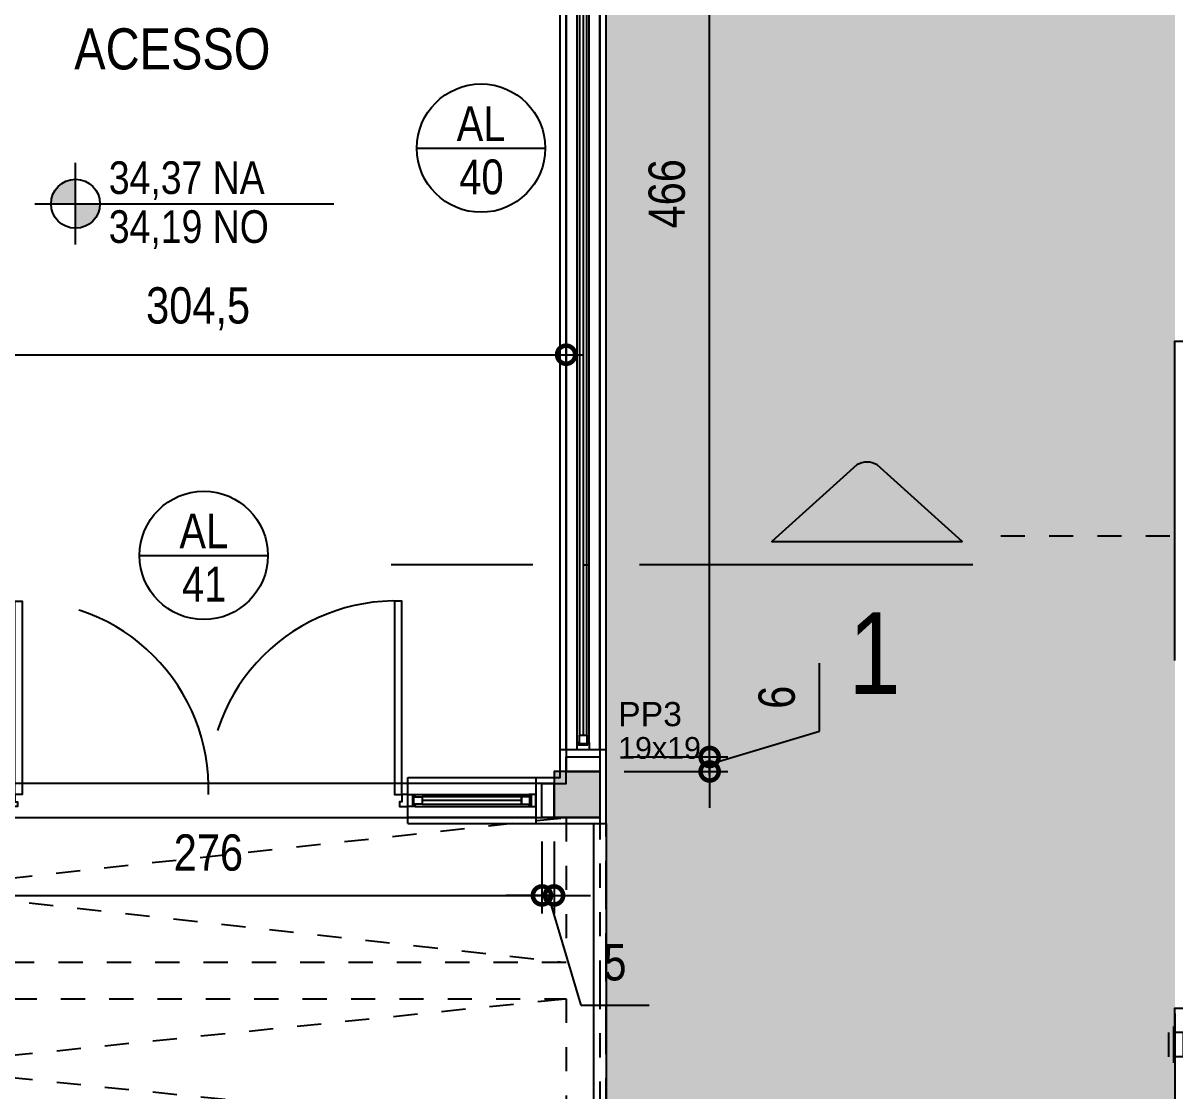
# Model space of a CAD drawing. Header units: metres. Extents: x -154 to 570, y -18 to 184.
# Drawn here: x -26.17 to -21.405, y 0.908 to 5.326 of the extents above; entities that cross this region are included whole.
import ezdxf
from ezdxf.enums import TextEntityAlignment as Align
from ezdxf.xclip import XClip

# ---------------------------------------------------------------- set-up
doc = ezdxf.new("R2010")
doc.units = ezdxf.units.M
doc.header["$XCLIPFRAME"] = 0
doc.header["$PDMODE"] = 1
for name, pattern in [('DASHDOT', [1, 0.5, -0.25, 0, -0.25]), ('DASHEDX2', [1.5, 1, -0.5]), ('PUC TORRE B$0$ESTILO_TQS_0004', [1.12, 0.5, -0.2, 0.01, -0.2, 0.01, -0.2]), ('PUC$0$DASHEDX2', [1.5, 1, -0.5]), ('PUC$0$HIDDEN2', [0.1875, 0.125, -0.0625])]:
    doc.linetypes.add(name, pattern=pattern)
for name, color, linetype in [('1', 232, 'DASHEDX2'), ('12', 232, 'Continuous'), ('4', 2, 'Continuous'), ('5', 2, 'Continuous'), ('67', 175, 'Continuous'), ('9', 232, 'Continuous'), ('ARQ-ALV ACAB', 4, 'Continuous'), ('ARQ-ALV OSSO', 5, 'Continuous'), ('ARQ-AUX', 7, 'Continuous'), ('ARQ-CAX @ 1', 1, 'Continuous'), ('ARQ-DIM - EMBASAM', 2, 'Continuous'), ('ARQ-DIM EMBASAM', 2, 'Continuous'), ('ARQ-PRJ', 7, 'DASHEDX2'), ('ARQ-SIM', 1, 'Continuous'), ('ARQ-SIM - EMBASAM', 1, 'Continuous'), ('ARQ-TXT - EMBASAM', 2, 'Continuous'), ('PA-PAISAGISMO', 7, 'Continuous'), ('PA-PLANTIO', 84, 'DASHDOT'), ('PUC TORRE B$0$205', 7, 'PUC TORRE B$0$ESTILO_TQS_0004'), ('PUC$0$ARQ-ALV ACAB', 4, 'Continuous'), ('PUC$0$ARQ-ALV OSSO', 5, 'Continuous'), ('PUC$0$ARQ-ENCH', 1, 'Continuous'), ('PUC$0$ARQ-PRJ', 7, 'PUC$0$DASHEDX2')]:
    doc.layers.add(name, color=color, linetype=linetype)
doc.styles.add('Adesa', font='ARIALN.TTF')
doc.styles.get("Standard").update_dxf_attribs({"font": 'arial.ttf'})
doc.dimstyles.new('ADESA 1-0075', dxfattribs={"dimtxt": 0.15, "dimasz": 0.15, "dimexe": 0.075, "dimexo": 0.1, "dimgap": 0.1, "dimtad": 1, "dimdec": 1, "dimlfac": 100, "dimzin": 12, "dimtxsty": 'Adesa', "dimblk": 'DOTSMALL', "dimcen": 1, "dimdle": 0.075, "dimclrd": 1, "dimclre": 1, "dimclrt": 256, "dimazin": 3, "dimtm": 1e-09, "dimtfac": 1, "dimtdec": 1, "dimtmove": 1, "dimatfit": 0, "dimldrblk": 'DOTSMALL', "dimfxl": 0.8, "dimtvp": 2, "dimtolj": 1, "dimtzin": 0, "dimarcsym": 0})

# ---------------------------------------------------------------- blocks, each defined once
blk = doc.blocks.new('*U19')
at = {"color": 8, "linetype": 'ByBlock', "ltscale": 0.5}
for points in [[(4.57, 0), (0.03, 0)], [(4.57, -0.05), (0.03, -0.05)]]:
    blk.add_lwpolyline(points, dxfattribs=at)
at = {"color": 0, "linetype": 'ByBlock', "ltscale": 0.5}
for points in [[(4.58, -0.045), (4.58, -0.045), (4.58, -0.045), (4.58, -0.045), (4.58, -0.045), (4.58, -0.045), (4.58, -0.045), (4.58, -0.045), (4.58, -0.045), (4.57, -0.045), (4.57, -0.05), (4.6, -0.05), (4.6, 0), (4.57, 0), (4.57, -0.005), (4.58, -0.005), (4.58, -0.045)], [(4.575, -0.01), (4.54, -0.01), (4.54, -0.04), (4.575, -0.04)]]:
    blk.add_lwpolyline(points, close=True, dxfattribs=at)
at = {"color": 7, "linetype": 'ByBlock', "ltscale": 0.5}
blk.add_lwpolyline([(4.54, -0.01), (4.54, -0.04), (0.06, -0.04), (0.06, -0.01)], close=True, dxfattribs=at)
blk.add_lwpolyline([(0.06, -0.025), (4.54, -0.025)], dxfattribs=at)
blk = doc.blocks.new('A$C23B574F5')
at = {"layer": 'PA-PLANTIO'}
h = blk.add_hatch(dxfattribs=at)
h.set_pattern_fill('DOTS', color=256, scale=0.075, style=0)
h.set_pattern_definition([(0, (0, -0.01015), (0.05953125, 0.1190625), [0, -0.1190625])])
edge = h.paths.add_edge_path()
edge.add_line((-21.4054, 9.3849), (-21.4054, -2.835))
edge.add_line((-21.4054, -2.835), (-29.4284, -2.835))
edge.add_line((-29.4284, -2.835), (-29.4284, -1.8743))
edge.add_line((-29.4284, -1.8743), (-29.4284, 2.0143))
edge.add_line((-29.4284, 2.0143), (-28.5993, 2.0143))
edge.add_line((-28.5993, 2.0143), (-28.5993, -1.8743))
edge.add_line((-28.5993, -1.8743), (-23.7584, -1.8743))
edge.add_line((-23.7584, -1.8743), (-23.7584, 7.2191))
edge.add_arc((-21.5926, 7.2191), 2.1658, 90, 180, ccw=False)
edge.add_line((-21.5926, 9.3849), (-21.4054, 9.3849))
at = {"layer": 'ARQ-PRJ', "ltscale": 0.2}
blk.add_line((-23.7584, -2.84), (-23.7584, 2.085), dxfattribs=at)
at = {"layer": 'PA-PAISAGISMO'}
for p, q in [((-23.8084, -1.8243), (-23.8084, 2.0143)), ((-23.7584, 2.0143), (-23.7584, -1.8035))]:
    blk.add_line(p, q, dxfattribs=at)
blk = doc.blocks.new('PUC$0$pl apto tipo 1 puc')
at = {"layer": 'PUC$0$ARQ-ALV ACAB', "elevation": 0}
for points in [[(-36.7482, -1.2276), (-36.7482, 2.7942), (-36.7482, 2.7942), (-36.7482, 3.0243), (-36.3482, 3.0243), (-36.3482, 2.7549), (-35.9417, 2.7549), (-35.9417, 2.585), (-36.3682, 2.585)], [(-36.7483, -1.17), (-36.7482, -1.25), (-36.5282, -1.25), (-36.5284, -1.02)]]:
    blk.add_lwpolyline(points, dxfattribs=at)
blk = doc.blocks.new('PUC$0$E3')
for p, q in [((302.2155, -376.0693), (302.3155, -376.0693)), ((302.3155, -376.1693), (302.3155, -376.0693)), ((302.2155, -376.1693), (302.3155, -376.1693))]:
    blk.add_line(p, q)
at = {"linetype": 'PUC$0$HIDDEN2', "ltscale": 0.1}
blk.add_circle((302.2598, -376.075), 0.00202, dxfattribs=at)
for radius, start, end in [(0.0718, 44.1572, 315.8498), (0.0702, 45.4504, 314.5569), (0.05, 90, 270)]:
    blk.add_arc((302.2155, -376.1193), radius, start, end)
blk.add_arc((302.2155, -376.1193), 0.05, 270, 90, dxfattribs=at)
at = {"linetype": 'PUC$0$HIDDEN2', "ltscale": 0.2}
for radius, start, end in [(0.0702, 314.5569, 45.4504), (0.0718, 315.8498, 44.1572)]:
    blk.add_arc((302.2155, -376.1193), radius, start, end, dxfattribs=at)
blk = doc.blocks.new('PUC$0$E2')
at = {"layer": 'PUC$0$ARQ-PRJ'}
for p, q in [((305.3871, -368.5577), (305.5371, -368.5577)), ((305.4121, -368.5377), (305.5121, -368.5377)), ((305.4121, -368.5977), (305.4121, -368.5577)), ((305.5121, -368.5977), (305.5121, -368.5577)), ((305.4121, -368.5977), (305.5121, -368.5977))]:
    blk.add_line(p, q, dxfattribs=at)
blk = doc.blocks.new('PUC$0$A$Cf3fdf5a0')
at = {"layer": 'PUC$0$ARQ-PRJ', "ltscale": 50}
for p, q in [((4.3069, 1.8799, 0), (4.3069, 0.1823, 0)), ((4.4069, 1.8804, 0), (4.4069, 0.1823, 0)), ((4.2322, 0.1243, 0), (-0.1852, 0.1243, 0)), ((4.2322, 0.0243, 0), (-0.1852, 0.0243, 0))]:
    blk.add_line(p, q, dxfattribs=at)
for radius in [0.058, 0.158]:
    blk.add_arc((4.2489, 0.1823, 0), radius, 270, 360, dxfattribs=at)
at = {"layer": 'PUC$0$ARQ-PRJ', "ltscale": 0.5, "xscale": -1, "rotation": 90.00000000000007}
blk.add_blockref('PUC$0$E3', (-371.7624, 304.1958, 0), dxfattribs=at)
at = {"layer": 'PUC$0$ARQ-PRJ', "rotation": 90.00003548231699}
blk.add_blockref('PUC$0$E2', (-368.7827, -305.388, 0), dxfattribs=at)
blk = doc.blocks.new('PUC')
at = {"layer": 'PUC$0$ARQ-ALV ACAB', "elevation": 0}
blk.add_lwpolyline([(-21.4055, 2.688), (-21.405, 4.0099), (-21.235, 4.0099), (-21.2352, 3.885)], dxfattribs=at)
at = {"layer": 'PUC$0$ARQ-ALV OSSO', "xscale": -1, "rotation": 180}
blk.add_blockref('PUC$0$pl apto tipo 1 puc', (15.3432, 0), dxfattribs=at)
at = {"layer": 'PUC$0$ARQ-ENCH'}
blk.add_blockref('PUC$0$A$Cf3fdf5a0', (-21.1851, 1.025), dxfattribs=at)
blk = doc.blocks.new('PUC TORRE B$0$est-lo-07-6sb-r00')
at = {"layer": 'PUC TORRE B$0$205'}
blk.add_line((-2259.087141, 320.423392), (3872.599049, 320.423392), dxfattribs=at)
blk = doc.blocks.new('PUC TORRE B')
at = {"linetype": 'Continuous', "xscale": 0.01, "yscale": 0.01, "zscale": 0.01}
blk.add_blockref('PUC TORRE B$0$est-lo-07-6sb-r00', (0, 0), dxfattribs=at)
blk.add_blockref('PUC', (0, 0))
blk = doc.blocks.new('_DotSmall')
at = {"color": 0, "linetype": 'ByBlock', "const_width": 0.5}
blk.add_lwpolyline([(-0.0625, 0, 1), (0.0625, 0, 1)], format="xyb", close=True, dxfattribs=at)
blk = doc.blocks.new('*D55')
at = {"layer": 'ARQ-DIM EMBASAM', "color": 1, "lineweight": -2, "transparency": 16777216}
for p, q in [((-23.9234, 4.0535), (-23.9234, 3.8785)), ((-26.9684, 4.0323), (-26.9684, 3.8785)), ((-27.0434, 3.9535), (-23.8484, 3.9535))]:
    blk.add_line(p, q, dxfattribs=at)
at = {"layer": 'Defpoints', "color": 0, "transparency": 16777216}
for p in [(-23.9234, 4.1535), (-26.9684, 4.1323, 0), (-23.9234, 3.9535)]:
    blk.add_point(p, dxfattribs=at)
at = {"layer": 'ARQ-DIM EMBASAM', "color": 1, "lineweight": -2, "transparency": 16777216, "xscale": 0.15, "yscale": 0.15, "zscale": 0.15, "rotation": 180}
blk.add_blockref('_DotSmall', (-26.9684, 3.9535), dxfattribs=at)
at = {"layer": 'ARQ-DIM EMBASAM', "color": 1, "lineweight": -2, "transparency": 16777216, "xscale": 0.15, "yscale": 0.15, "zscale": 0.15}
blk.add_blockref('_DotSmall', (-23.9234, 3.9535), dxfattribs=at)
at = {"layer": 'ARQ-DIM EMBASAM', "transparency": 16777216, "insert": (-25.4459, 4.1436), "char_height": 0.15, "attachment_point": 5, "style": 'Adesa'}
blk.add_mtext('\\A1;304,5', dxfattribs=at)
blk = doc.blocks.new('*D57')
at = {"layer": 'ARQ-DIM EMBASAM', "color": 1, "lineweight": -2, "transparency": 16777216}
for p, q in [((-26.7832, 1.9393), (-26.7832, 1.6415)), ((-24.0234, 1.9393), (-24.0234, 1.6415)), ((-26.8582, 1.7165), (-23.9484, 1.7165))]:
    blk.add_line(p, q, dxfattribs=at)
at = {"layer": 'Defpoints', "color": 0, "transparency": 16777216}
for p in [(-26.7832, 2.0393), (-24.0234, 2.0393), (-24.0234, 1.7165)]:
    blk.add_point(p, dxfattribs=at)
at = {"layer": 'ARQ-DIM EMBASAM', "color": 1, "lineweight": -2, "transparency": 16777216, "xscale": 0.15, "yscale": 0.15, "zscale": 0.15, "rotation": 180}
blk.add_blockref('_DotSmall', (-26.7832, 1.7165), dxfattribs=at)
at = {"layer": 'ARQ-DIM EMBASAM', "color": 1, "lineweight": -2, "transparency": 16777216, "xscale": 0.15, "yscale": 0.15, "zscale": 0.15}
blk.add_blockref('_DotSmall', (-24.0234, 1.7165), dxfattribs=at)
at = {"layer": 'ARQ-DIM EMBASAM', "transparency": 16777216, "insert": (-25.4033, 1.8931), "char_height": 0.15, "attachment_point": 5, "style": 'Adesa'}
blk.add_mtext('\\A1;276', dxfattribs=at)
blk = doc.blocks.new('*D58')
at = {"layer": 'ARQ-DIM EMBASAM', "color": 1, "lineweight": -2, "transparency": 16777216}
for p, q in [((-23.3298, 2.2144), (-23.3298, 7.0244)), ((-23.6834, 6.9494), (-23.2548, 6.9494)), ((-23.6834, 2.2894), (-23.2548, 2.2894))]:
    blk.add_line(p, q, dxfattribs=at)
at = {"layer": 'Defpoints', "color": 0, "transparency": 16777216}
for p in [(-23.7834, 6.9494), (-23.3298, 6.9494), (-23.7834, 2.2894)]:
    blk.add_point(p, dxfattribs=at)
at = {"layer": 'ARQ-DIM EMBASAM', "color": 1, "lineweight": -2, "transparency": 16777216, "xscale": 0.15, "yscale": 0.15, "zscale": 0.15}
for p, rotation in [((-23.3298, 6.9494), 90), ((-23.3298, 2.2894), 270)]:
    blk.add_blockref('_DotSmall', p, dxfattribs=dict(at, rotation=rotation))
at = {"layer": 'ARQ-DIM EMBASAM', "transparency": 16777216, "insert": (-23.5064, 4.6194), "char_height": 0.15, "attachment_point": 5, "rotation": 90, "style": 'Adesa'}
blk.add_mtext('\\A1;466', dxfattribs=at)
blk = doc.blocks.new('*D67')
at = {"layer": 'ARQ-DIM - EMBASAM', "color": 1, "lineweight": -2, "transparency": 16777216}
for p, q in [((-22.875, 2.3958), (-22.875, 2.677)), ((-23.3298, 2.2894), (-23.3298, 2.4394)), ((-23.3298, 2.2594), (-22.875, 2.3958)), ((-23.6834, 2.2894), (-23.2548, 2.2894)), ((-23.3298, 2.2894), (-23.3298, 2.2293)), ((-23.3298, 2.2894), (-23.3298, 2.2293)), ((-23.6833, 2.2293), (-23.2548, 2.2293)), ((-23.3298, 2.2293), (-23.3298, 2.0793))]:
    blk.add_line(p, q, dxfattribs=at)
at = {"layer": 'Defpoints', "color": 0, "transparency": 16777216}
for p in [(-23.7834, 2.2894), (-23.7833, 2.2293), (-23.3298, 2.2293)]:
    blk.add_point(p, dxfattribs=at)
at = {"layer": 'ARQ-DIM - EMBASAM', "color": 1, "lineweight": -2, "transparency": 16777216, "xscale": 0.15, "yscale": 0.15, "zscale": 0.15}
for p, rotation in [((-23.3298, 2.2894), 270), ((-23.3298, 2.2293), 90)]:
    blk.add_blockref('_DotSmall', p, dxfattribs=dict(at, rotation=rotation))
at = {"layer": 'ARQ-DIM - EMBASAM', "transparency": 16777216, "insert": (-23.0516, 2.5364), "char_height": 0.15, "attachment_point": 5, "rotation": 90, "style": 'Adesa'}
blk.add_mtext('\\A1;6', dxfattribs=at)
blk = doc.blocks.new('*D68')
at = {"layer": 'ARQ-DIM - EMBASAM', "color": 1, "lineweight": -2, "transparency": 16777216}
for p, q in [((-24.0234, 1.9393), (-24.0234, 1.6415)), ((-23.9733, 1.9393), (-23.9733, 1.6415)), ((-24.0234, 1.7165), (-24.1734, 1.7165)), ((-23.9733, 1.7165), (-24.0234, 1.7165)), ((-23.9733, 1.7165), (-24.0234, 1.7165)), ((-23.9983, 1.7165), (-23.8622, 1.2627)), ((-23.9733, 1.7165), (-23.8233, 1.7165)), ((-23.8622, 1.2627), (-23.5806, 1.2627))]:
    blk.add_line(p, q, dxfattribs=at)
at = {"layer": 'Defpoints', "color": 0, "transparency": 16777216}
for p in [(-24.0234, 2.0393), (-23.9733, 2.0393), (-24.0234, 1.7165)]:
    blk.add_point(p, dxfattribs=at)
at = {"layer": 'ARQ-DIM - EMBASAM', "color": 1, "lineweight": -2, "transparency": 16777216, "xscale": 0.15, "yscale": 0.15, "zscale": 0.15}
blk.add_blockref('_DotSmall', (-24.0234, 1.7165), dxfattribs=at)
at = {"layer": 'ARQ-DIM - EMBASAM', "color": 1, "lineweight": -2, "transparency": 16777216, "xscale": 0.15, "yscale": 0.15, "zscale": 0.15, "rotation": 180}
blk.add_blockref('_DotSmall', (-23.9733, 1.7165), dxfattribs=at)
at = {"layer": 'ARQ-DIM - EMBASAM', "transparency": 16777216, "insert": (-23.7214, 1.4389), "char_height": 0.15, "attachment_point": 5, "style": 'Adesa'}
blk.add_mtext('\\A1;5', dxfattribs=at)
blk = doc.blocks.new('*U121')
at = {"color": 0, "linetype": 'ByBlock', "ltscale": 0.5}
for points in [[(0.02, -0.045), (0.02, -0.045), (0.02, -0.045), (0.02, -0.045), (0.02, -0.045), (0.02, -0.045), (0.02, -0.045), (0.02, -0.045), (0.02, -0.045), (0.03, -0.045), (0.03, -0.05), (0, -0.05), (0, 0), (0.03, 0), (0.03, -0.005), (0.02, -0.005), (0.02, -0.045)], [(0.51, -0.045), (0.51, -0.045), (0.51, -0.045), (0.51, -0.045), (0.51, -0.045), (0.51, -0.045), (0.51, -0.045), (0.51, -0.045), (0.51, -0.045), (0.5, -0.045), (0.5, -0.05), (0.53, -0.05), (0.53, 0), (0.5, 0), (0.5, -0.005), (0.51, -0.005), (0.51, -0.045)], [(0.025, -0.01), (0.06, -0.01), (0.06, -0.04), (0.025, -0.04)], [(0.505, -0.01), (0.47, -0.01), (0.47, -0.04), (0.505, -0.04)]]:
    blk.add_lwpolyline(points, close=True, dxfattribs=at)
at = {"color": 8, "linetype": 'ByBlock', "ltscale": 0.5}
for points in [[(0.5, 0), (0.03, 0)], [(0.5, -0.05), (0.03, -0.05)]]:
    blk.add_lwpolyline(points, dxfattribs=at)
at = {"color": 7, "linetype": 'ByBlock', "ltscale": 0.5}
blk.add_lwpolyline([(0.47, -0.01), (0.47, -0.04), (0.06, -0.04), (0.06, -0.01)], close=True, dxfattribs=at)
blk.add_lwpolyline([(0.06, -0.025), (0.47, -0.025)], dxfattribs=at)
blk = doc.blocks.new('*U16')
for points in [[(0.025, 0), (0.025, 0.8), (0.055, 0.8), (0.055, 0)], [(1.625, 0), (1.625, 0.8002), (1.595, 0.8002), (1.595, 0)], [(0, 0), (0.025, 0), (0.025, -0.03), (0.035, -0.03), (0.035, -0.05), (0, -0.05), (0, 0)], [(1.65, 0), (1.625, 0), (1.625, -0.03), (1.615, -0.03), (1.615, -0.05), (1.65, -0.05), (1.65, 0)]]:
    blk.add_lwpolyline(points, close=True)
at = {"layer": 'ARQ-PRJ'}
for centre, start, end in [((0.0505, 0.0258), 358.0926, 91.8822), ((1.5995, 0.0258), 88.1178, 181.9074)]:
    blk.add_arc(centre, 0.775, start, end, dxfattribs=at)
blk = doc.blocks.new('NipAcOs')
at = {"layer": 'ARQ-SIM - EMBASAM'}
h = blk.add_hatch(color=256, dxfattribs=at)
h.dxf.hatch_style = 1
h.paths.add_polyline_path([(0, 0.15, 0.414214), (-0.15, 0), (0, 0)])
h.paths.add_polyline_path([(0.15, 0), (0, 0), (0, -0.15, 0.414214)])
for p, q in [((0, -0.25), (0, 0.25)), ((-0.25, 0), (0.15, 0)), ((0.15, 0), (1.5834, 0))]:
    blk.add_line(p, q, dxfattribs=at)
blk.add_circle((0, 0), 0.15, dxfattribs=at)
at = {"style": 'Adesa'}
for p in [(0.204, 0.06), (0.204, -0.24)]:
    blk.add_attdef('000,00', p, '', height=0.2, dxfattribs=at)
blk = doc.blocks.new('ADESA-SIM CORT')
at = {"color": 3}
blk.add_lwpolyline([(1.7121, 0.3673), (1.4, 0.0861), (2.1, 0.0861), (1.7879, 0.3673)], dxfattribs=at)
blk.add_lwpolyline([(1.7879, 0.3673, 0.267949), (1.7121, 0.3673)], format="xyb", dxfattribs=at)
at = {"color": 2}
for points in [[(0.5212, 0), (0, 0)], [(0.7058, 0), (0.7293, 0)], [(2.1397, 0), (0.9139, 0)]]:
    blk.add_lwpolyline(points, dxfattribs=at)
at = {"color": 3, "style": 'Adesa'}
blk.add_attdef('A', text='', height=0.35, dxfattribs=at).set_placement((1.7393, -0.3247), align=Align.MIDDLE_CENTER)
blk = doc.blocks.new('est-ex-07-6sb-r01-acesso')
h = blk.add_hatch(color=8)
h.dxf.hatch_style = 1
h.paths.add_polyline_path([(-2955.34, -300.02), (-2936.34, -300.02), (-2936.34, -281.02), (-2955.34, -281.02)])
h.paths.add_polyline_path([(-2397.34, -300.02), (-2378.34, -300.02), (-2378.34, -281.02), (-2397.34, -281.02)])
h.paths.add_polyline_path([(-2397.34, 203.92), (-2378.34, 203.92), (-2378.34, 222.92), (-2397.34, 222.92)])
h.paths.add_polyline_path([(-2696.85, 203.92), (-2696.85, 453.92), (-2715.85, 453.92), (-2715.85, 203.92)])
h.paths.add_polyline_path([(-2936.35, 203.92), (-2936.35, 453.92), (-2955.35, 453.92), (-2955.35, 203.92)])
h.paths.add_polyline_path([(-2955.34, 699.93), (-2936.34, 699.93), (-2936.34, 718.93), (-2955.34, 718.93)])
h.paths.add_polyline_path([(-2397.34, 699.93), (-2378.34, 699.93), (-2378.34, 718.93), (-2397.34, 718.93)])
at = {"layer": '1'}
for p, q in [((-2941.34, 143.92), (-2392.34, 203.92)), ((-2932.49, 203.92), (-2392.34, 143.92)), ((-2941.34, 72.92), (-2392.34, 128.92)), ((-2941.34, 128.92), (-2392.34, 72.92))]:
    blk.add_line(p, q, dxfattribs=at)
for points in [[(-2392.34, 699.93), (-2392.34, 222.92)], [(-2378.34, 222.92), (-2378.34, 699.93)], [(-2397.34, 217.92), (-2696.85, 217.92)], [(-2696.85, 203.92), (-2397.34, 203.92)], [(-2392.34, 203.92), (-2392.34, 143.92)], [(-2378.34, 134.79), (-2378.34, 203.92)], [(-2392.34, 143.92), (-2941.34, 143.92)], [(-2378.34, 64.66), (-2378.34, 134.79)], [(-2941.34, 128.92), (-2392.34, 128.92)], [(-2392.34, 128.92), (-2392.34, 72.92)]]:
    blk.add_lwpolyline(points, dxfattribs=at)
at = {"layer": '4', "linetype": 'Continuous'}
blk.add_lwpolyline([(-2397.34, 203.92), (-2378.34, 203.92), (-2378.34, 222.92), (-2397.34, 222.92), (-2397.34, 203.92)], dxfattribs=at)
at = {"layer": '5', "linetype": 'Continuous'}
blk.add_lwpolyline([(-2397.34, 203.92), (-2378.34, 203.92), (-2378.34, 222.92), (-2397.34, 222.92), (-2397.34, 203.92)], dxfattribs=at)
at = {"layer": '67'}
for points in [[(-2392.34, 222.92), (-2378.34, 222.92), (-2378.34, 699.93), (-2392.34, 699.93), (-2392.34, 222.92)], [(-2696.85, 203.92), (-2397.34, 203.92), (-2397.34, 217.92), (-2696.85, 217.92), (-2696.85, 203.92)]]:
    blk.add_lwpolyline(points, dxfattribs=at)
at = {"layer": '12', "linetype": 'Continuous'}
blk.add_text('19x19', height=9, dxfattribs=at).set_placement((-2370.84, 228.17))
at = {"layer": '9', "linetype": 'Continuous'}
blk.add_text('PP3', height=10, dxfattribs=at).set_placement((-2370.84, 241.67))
blk = doc.blocks.new('TIPO COTA$0$Chamada_planta')
at = {"layer": 'ARQ-SIM'}
blk.add_line((-0.983, 0), (0.983, 0), dxfattribs=at)
blk.add_circle((0, 0), 0.983, dxfattribs=at)
at = {"layer": 'ARQ-SIM', "color": 2, "style": 'Adesa'}
for tag, p in [('NUMERO', (0, 0.234)), ('C.D.', (0, -0.272))]:
    blk.add_attdef(tag, text='', height=0.5, dxfattribs=at).set_placement(p, align=Align.MIDDLE_CENTER)

msp = doc.modelspace()

# ---------------------------------------------------------------- linework, layer by layer
at = {"layer": 'ARQ-ALV ACAB', "elevation": 0}
for points in [[(-24.5784, 2.0143), (-23.7584, 2.0143), (-23.7584, 7.2144), (-24.5484, 7.2144)], [(-24.5784, 2.2043), (-23.9484, 2.2043), (-23.9484, 7.0244), (-24.5484, 7.0244)], [(-23.7584, 2.3194), (-23.9484, 2.3194)]]:
    msp.add_lwpolyline(points, dxfattribs=at)
at = {"layer": 'ARQ-ALV ACAB'}
for points in [[(-24.5784, 2.0143), (-24.5784, 2.2043)], [(-24.0484, 2.2043), (-24.0484, 2.0143)]]:
    msp.add_lwpolyline(points, dxfattribs=at)
at = {"layer": 'ARQ-ALV OSSO', "elevation": 0}
msp.add_lwpolyline([(-23.7834, 2.0393), (-24.0234, 2.0393), (-24.0234, 2.1793), (-23.9234, 2.1793), (-23.9234, 2.2894), (-23.7834, 2.2894)], close=True, dxfattribs=at)
at = {"layer": 'ARQ-AUX', "elevation": 0}
for points in [[(-23.9234, 2.3194), (-23.9234, 6.9194)], [(-23.7834, 2.3194), (-23.7834, 6.9194)]]:
    msp.add_lwpolyline(points, dxfattribs=at)
at = {"layer": 'ARQ-AUX'}
for points in [[(-24.0484, 2.1793), (-24.5784, 2.1793)], [(-24.0484, 2.0393), (-24.5784, 2.0393)]]:
    msp.add_lwpolyline(points, dxfattribs=at)

# ---------------------------------------------------------------- block references
at = {"linetype": 'Continuous', "xscale": 0.01, "yscale": 0.01, "zscale": 0.01}
msp.add_blockref('est-ex-07-6sb-r01-acesso', (0.0001, 0.0001), dxfattribs=at)
at = {"layer": 'ARQ-AUX'}
msp.add_blockref('A$C23B574F5', (0, 0, 0), dxfattribs=at)
ref = msp.add_blockref('PUC TORRE B', (0, 0), dxfattribs=at)
XClip(ref).set_block_clipping_path([(-22.1257387469, -3.8879528525), (38.8233554118, 13.297728756)])
at = {"layer": 'ARQ-CAX @ 1', "xscale": -1, "rotation": 90}
msp.add_blockref('*U19', (-23.8784, 6.9194), dxfattribs=at)
at = {"layer": 'ARQ-CAX @ 1'}
msp.add_blockref('*U16', (-26.2283, 2.1342), dxfattribs=at)
at = {"layer": 'ARQ-CAX @ 1', "xscale": -1}
msp.add_blockref('*U121', (-24.0484, 2.1343), dxfattribs=at)
at = {"layer": 'ARQ-SIM'}
ref = msp.add_blockref('TIPO COTA$0$Chamada_planta', (-24.2753, 4.8081), dxfattribs=dict(at, xscale=0.27, yscale=0.27, zscale=0.27))
ref.add_attrib('NUMERO', 'AL', dxfattribs={"color": 2, "height": 0.144, "style": 'Adesa'}).set_placement((-24.2753, 4.9095), align=Align.MIDDLE_CENTER)
ref.add_attrib('C.D.', '40', dxfattribs={"color": 2, "height": 0.144, "style": 'Adesa'}).set_placement((-24.2738, 4.6891), align=Align.MIDDLE_CENTER)
ref = msp.add_blockref('ADESA-SIM CORT', (-24.6476, 3.0845, -0.0013), dxfattribs=dict(at, xscale=1.125, yscale=1.125, zscale=1.125))
ref.add_attrib('A', '1', dxfattribs={"layer": '0', "color": 4, "height": 0.3375, "style": 'Adesa'}).set_placement((-22.6473, 2.7192, -0.0013), align=Align.MIDDLE_CENTER)
ref = msp.add_blockref('TIPO COTA$0$Chamada_planta', (-25.4223, 3.1231), dxfattribs=dict(at, xscale=0.27, yscale=0.27, zscale=0.27))
ref.add_attrib('NUMERO', 'AL', dxfattribs={"color": 2, "height": 0.144, "style": 'Adesa'}).set_placement((-25.4223, 3.2245), align=Align.MIDDLE_CENTER)
ref.add_attrib('C.D.', '41', dxfattribs={"color": 2, "height": 0.144, "style": 'Adesa'}).set_placement((-25.4208, 3.0042), align=Align.MIDDLE_CENTER)
at = {"layer": 'ARQ-SIM - EMBASAM'}
ref = msp.add_blockref('NipAcOs', (-25.9529, 4.5781), dxfattribs=dict(at, xscale=0.675, yscale=0.675, zscale=0.675))
ref.add_attrib('000,00', '34,19 NO', (-25.8152, 4.4161), dxfattribs={"layer": '0', "color": 2, "height": 0.135, "style": 'Adesa'})
ref.add_attrib('000,00', '34,37 NA', (-25.8152, 4.6186), dxfattribs={"layer": '0', "color": 2, "height": 0.135, "style": 'Adesa'})

# ---------------------------------------------------------------- texts
at = {"layer": 'ARQ-TXT - EMBASAM', "style": 'Adesa'}
msp.add_text('ACESSO', height=0.17, dxfattribs=at).set_placement((-25.5524, 5.2189, 0), align=Align.MIDDLE)

# ---------------------------------------------------------------- dimensions: what is measured, and where the dimension line sits
at = {"layer": 'ARQ-DIM - EMBASAM'}
dim = msp.add_linear_dim(base=(-23.3298, 2.2293), p1=(-23.7834, 2.2894), p2=(-23.7833, 2.2293), angle=90, dimstyle='ADESA 1-0075', dxfattribs=at)
dim.commit()
dim.dimension.update_dxf_attribs({"geometry": '*D67', "text_midpoint": (-23.0516, 2.4958)})
dim = msp.add_linear_dim(base=(-24.0234, 1.7165), p1=(-23.9733, 2.0393), p2=(-24.0234, 2.0393), dimstyle='ADESA 1-0075', dxfattribs=at)
dim.commit()
dim.dimension.update_dxf_attribs({"geometry": '*D68', "text_midpoint": (-23.7622, 1.4389)})
at = {"layer": 'ARQ-DIM EMBASAM'}
dim = msp.add_linear_dim(base=(-23.3298, 6.9494), p1=(-23.7834, 2.2894), p2=(-23.7834, 6.9494), angle=90, dimstyle='ADESA 1-0075', dxfattribs=at)
dim.commit()
dim.dimension.update_dxf_attribs({"geometry": '*D58', "text_midpoint": (-23.5064, 4.6194)})
for base, p1, p2, picture, middle in [((-23.9234, 3.9535), (-26.9684, 4.1323, 0), (-23.9234, 4.1535), '*D55', (-25.4459, 4.1436)), ((-24.0234, 1.7165), (-26.7832, 2.0393), (-24.0234, 2.0393), '*D57', (-25.4033, 1.8931))]:
    dim = msp.add_linear_dim(base=base, p1=p1, p2=p2, dimstyle='ADESA 1-0075', dxfattribs=at)
    dim.commit()
    dim.dimension.update_dxf_attribs({"geometry": picture, "text_midpoint": middle})

doc.saveas('drawing.dxf')
